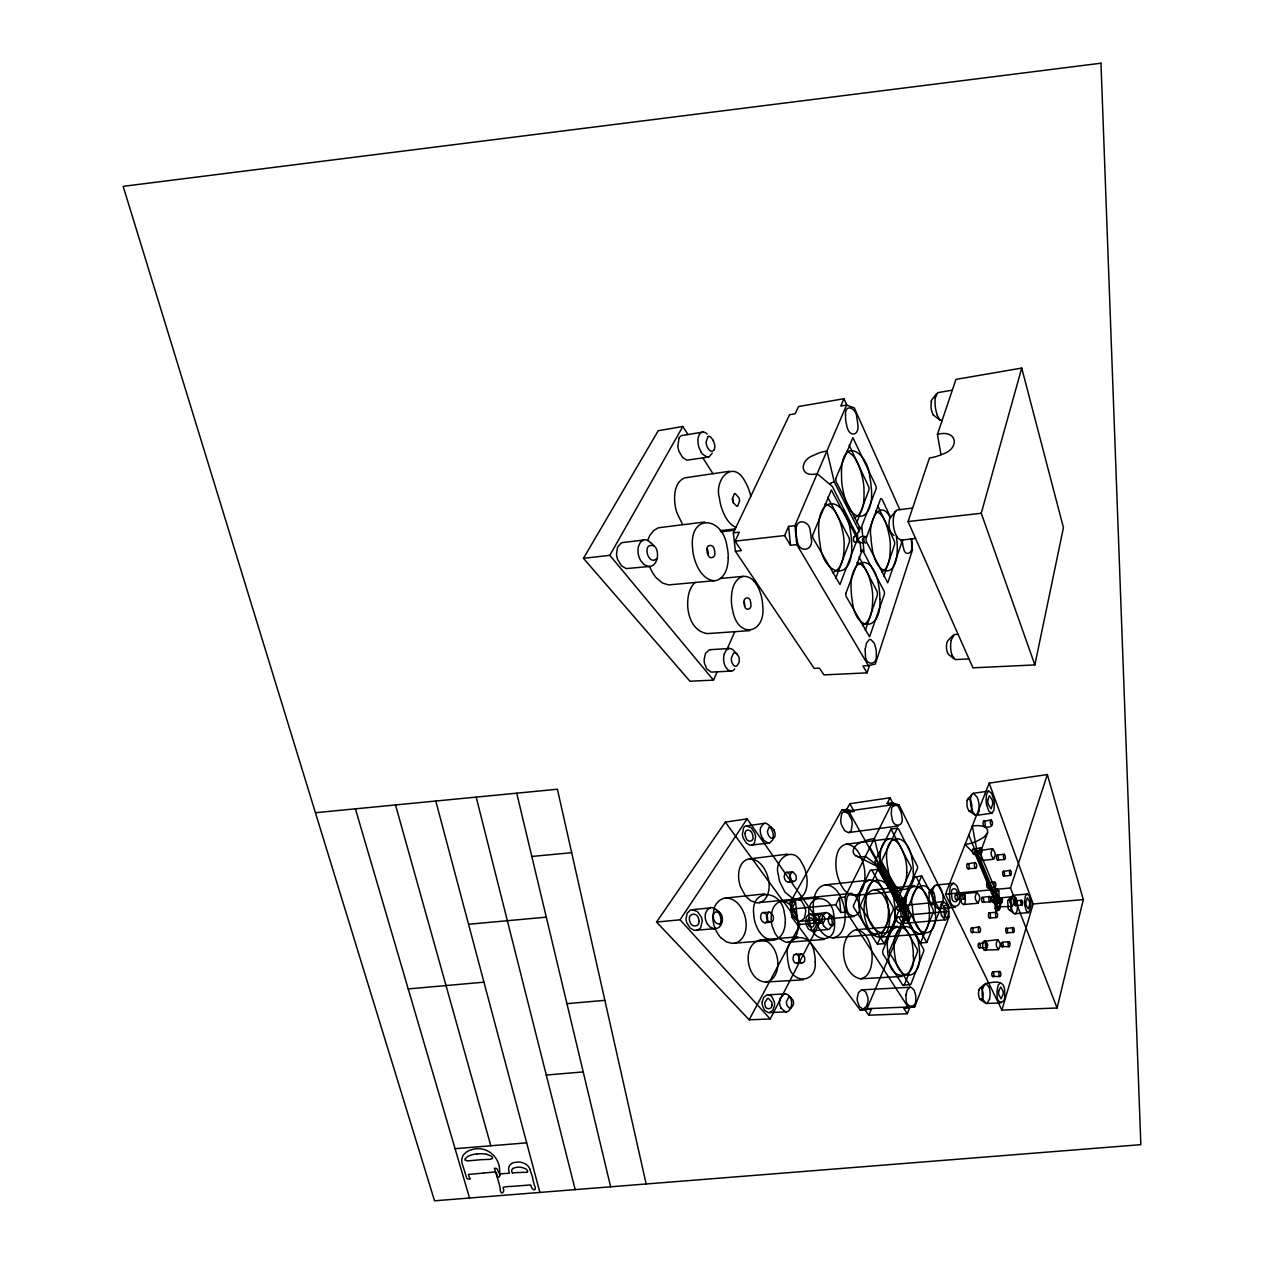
<?xml version="1.0" encoding="UTF-8"?>
<svg xmlns="http://www.w3.org/2000/svg" width="1264" height="1264" viewBox="0 0 1264 1264"><rect width="100%" height="100%" fill="white"/><g stroke="black" fill="none" stroke-linecap="round" stroke-linejoin="round"><path stroke-width="1.5" d="M935.597 914.551C936.608 939.847 915.341 938.03 913.145 913.888A92.999 69.773 -5.9 0 1 912.371 906.146C907.915 893 923.937 875.62 931.062 893.079M499.754 1175.789L498.948 1177.116A1.58 1.074 5.7 0 1 498.253 1177.369L497.574 1177.132A2.481 1.691 5.7 0 1 497.005 1176.405M1020.964 901.659L1021.581 900.268L1022.355 901.216A11.234 8.406 -6 0 1 1022.592 903.76L1022.086 905.103L1015.039 905.561A3.444 2.591 -6.2 0 1 1014.629 904.74A10.633 7.963 -6.4 0 1 1014.502 901.501A1.738 1.311 -6.2 0 1 1014.818 900.9M935.218 398.176L937.619 392.677L952.345 390.134M978.968 810.888L978.368 813.226A7.805 6.051 -5.8 0 1 977.878 814.206L975.208 815.106L972.269 810.903M999.303 902.78L999.729 902.148A10.554 7.932 -5.5 0 0 999.792 899.289L999.745 899.036M951.049 640.406L954.241 634.544M937.43 434.374C957.67 428.97 960.277 449.131 941.791 454.408A40.717 35.597 -9.8 0 1 933.401 457.268L929.467 458.01L908.058 521.558L972.964 667.834L1034.853 664.911L1063.435 527.641L1021.723 368.061L955.947 379.405L937.43 434.374L941.001 454.756M942.802 903.239L941.411 906.967L939.294 908.642M1011.232 898.767L1013.317 895.307L1027.379 894.027L1029.244 895.923L1030.666 900.9A48.743 36.561 -5.3 0 1 1030.966 905.609L1028.912 912.529L1014.597 913.825L1008.324 909.29L1007.677 900.979A3.982 2.986 -6.1 0 1 1008.34 899.794L1012.448 895.876M982.57 988.258L985.478 983.613M931.062 401.762L931.299 400.941M1057.083 1007.993L1083.311 899.573L1047.35 774.532L989.191 783.127L945.472 894.233L1001.878 1010.11L1057.083 1007.993L1010.489 887.976L1047.35 774.532M999.713 902.227L999.729 902.18A3.271 2.449 -5.8 0 0 1001.878 901.39M989.586 999.145L986.868 1003.442M1034.853 664.911L981.259 513.263L1021.723 368.061M469.797 1178.712L469.813 1178.664A1.675 1.138 6.2 0 0 469.781 1179.122L467.159 1178.806A7.853 5.34 6.1 0 1 466.527 1177.463L462.024 1163.054A21.235 14.536 6 0 1 463.667 1154.601L466.4 1152.057A15.721 10.776 6.1 0 1 470.856 1149.971C485.013 1144.726 499.944 1155.833 499.596 1171.017A10.539 7.189 5.9 0 1 499.628 1171.538L499.754 1174.209A26.402 17.98 6.2 0 1 499.786 1175.662M971.653 809.75L971.589 809.971A7.252 5.625 -5.7 0 1 971.368 810.556L969.804 811.599M987.579 832.755L983.85 837.305L976.013 841.65A35.961 27.84 -5.5 0 1 968.556 843.862L965.064 844.431L975.729 855.38A6.62 5.072 -5.6 0 0 978.21 854.701L980.106 853.105L987.579 832.755C988.922 825.013 977.435 825.234 972.332 825.961L977.119 851.683L994.357 893.237L995.59 893.522A9.069 6.81 -5.5 0 1 997.723 895.892L998.276 896.761M967.007 800.46L967.229 799.828A3.76 2.923 -5.9 0 1 967.671 799.038L973.027 793.35L988.811 791.059L991.734 793.539L993.773 799.559A52.029 40.448 -5.1 0 1 994.341 804.015L993.978 809.861L992.098 813.194L976.361 815.359M1001.878 1010.11L1033.162 903.965L989.191 783.127M831.791 925.864L829.358 929.166A2.338 1.754 -1.3 0 1 827.651 929.467L823.607 926.006M724.272 653.851L726.184 650.249L728.649 648.622A3.476 2.876 1.2 0 1 731.145 648.748L732.441 649.412A7.71 6.352 1.3 0 1 733.42 650.217L738.571 656.237A15.626 12.845 1.5 0 1 739.029 662.51L736.833 665.954A2.117 1.738 1 0 1 734.763 666.065L734.463 665.923A3.903 3.207 1 0 1 733.91 665.543L732.219 663.221A15.8 12.988 0.6 0 1 731.366 658.023L733.436 653.314A2.244 1.849 1 0 1 735.285 652.793M899.778 509.566L854.29 407.861L846.88 405.175L843.941 398.713L798.579 406.534L795.151 413.77L789.589 414.718L733.341 532.855L735.411 551.278L814.127 668.372L819.435 668.103L823.938 674.897L867.041 672.859L869.49 665.385M865.287 630.499L877.169 595.723A10.191 8.516 -4.5 0 0 876.774 590.778L859.046 556.95M883.805 576.289L894.422 545.242A10.223 8.658 -5.8 0 0 894.059 540.423L877.785 505.869M899.873 899.968L899.889 899.921A2.781 2.101 -3.3 0 1 900.331 899.241A2.086 1.58 -3.3 0 1 901.911 898.578L902.18 901.88L901.216 902.338M835.678 578.359L849.203 542.635A10.238 8.706 -3.8 0 0 848.744 537.279L827.762 497.226M856.755 522.727L869.032 489.61A11.36 9.812 -5.3 0 0 868.668 486.703L849.187 445.149M949.501 907.726L899.083 804.947L893.98 805.674L890.046 797.774L849.835 803.714L854.085 811.409L846.706 809.355L841.777 810.066L790.205 902.512L791.754 917.032L860.184 1009.999L864.924 1009.794L868.858 1015.213L907.347 1013.728L903.697 1008.198L914.836 1006.776L949.074 916.732L948.3 905.261L943.75 905.672L944.54 917.127L949.074 916.732M980.106 853.105L998.481 897.235A21.772 16.369 -5.2 0 1 999.176 899.526A3.081 2.307 -5.7 0 1 996.964 902.875M929.135 892.226L929.087 900.237L932.832 905.087M907.347 1013.728L909.938 1006.981L903.697 1008.198M944.54 917.127L946.673 911.565L943.75 905.672M868.858 1015.213L871.654 1008.577L864.924 1009.794M860.184 1009.999L866.978 1008.767L904.566 920.524L908.927 920.145L911.233 914.678L908.058 908.911L903.681 909.322L849.218 812.104L841.777 810.066M468.675 1174.43L483.385 1173.071M911.628 538.812L912.434 550.109L875.32 664.058L868.415 665.622L796.794 544.61L794.93 525.634L846.596 405.065L840.765 406.06L843.941 398.713M876.268 865.003L900.774 908.484A2.244 1.691 -3.3 0 0 901.722 910.791M796.794 544.61L790.49 545.305L784.644 535.541L788.61 526.377L794.93 525.634M897.092 917.711L882.951 950.196A9.069 6.747 -2.8 0 0 883.315 954.462L902.496 984.735A2.449 1.785 -2.9 0 0 903.017 985.304L910.775 984.482L923.7 951.318A10.017 7.426 -3.3 0 0 923.542 949.122L904.597 916.321L889.382 950.955A10.128 7.521 -3 0 0 889.603 953.072L909.717 985.067M690.555 588.613C683.919 603.576 688.295 631.099 707.461 633.596L749.694 630.641M687.964 434.547L682.813 426.489L658.244 430.724L583.462 558.325L689.954 681.233L713.496 680.127L717.146 671.816M727.337 648.622L734.779 631.684M755.904 583.636L756.409 582.514M828.852 917.127L828.283 919.592A14.647 11.013 -1.7 0 0 828.979 923.194L830.369 925.106M719.99 925.027L720.132 924.695A22.088 16.653 2 0 0 718.41 912.387M735.411 551.278L741.383 550.63L735.095 541.15L739.329 532.16L733.341 532.855M678.989 438.055L677.836 446.413A28.519 25.043 2.6 0 0 679.068 451.469L682.702 457.6L686.921 460.175L708.124 457.11M908.658 1007.993L846.406 911.992L845 897.045L892.305 802.735L899.083 804.947M791.754 917.032L797.078 916.542L791.643 909.053L835.725 904.803L839.391 897.598L845 897.045M893.98 805.674L887.138 803.493L890.046 797.774M770.203 1018.989L819.767 922.704L747.119 818.882L725.299 822.106L656.553 922.072L749.173 1019.795L770.203 1018.989L680.064 919.797L656.553 922.072M749.173 1019.795L800.159 924.426L819.767 922.704M712.232 453.16L709.104 456.857A3.46 3.034 2.5 0 1 707.05 457.094L702.515 454.139A17.759 15.595 2 0 1 700.935 451.927M1010.552 909.764L1009.715 910.475M656.585 558.656C650.375 565.008 643.976 551.088 648.464 546.253C659.524 540.392 660.835 564.692 650.296 566.304A4.772 4.045 4.9 0 1 648.179 566.477L643.961 564.534L640.627 560.473A25.975 22.057 4.3 0 1 638.399 546.617L640.358 542.303L643.329 540.186M791.643 909.053L795.546 901.975L790.205 902.512M846.706 809.355L849.835 803.714M754.466 843.214L755.588 836.815A25.185 19.529 1.2 0 0 754.624 832.929L751.211 827.746L746.613 825.913L764.009 823.417M583.462 558.325L609.833 555.338L682.813 426.489M980.595 999.587L982.302 998.686M774.058 829.832L771.166 826.893A1.991 1.548 0 0 0 769.191 826.94L767.469 831.08A14.994 11.645 -0.3 0 0 768.544 835.188A11.344 8.816 -0.2 0 0 769.887 837.131L771.182 838.064A2.733 2.117 0 0 0 772.099 838.332L772.762 838.348A1.58 1.232 0 0 0 773.394 838.143L774.232 837.479M721.491 922.673C716.024 927.713 710.084 916.052 715.076 912.308C724.177 908.784 725.204 927.334 715.835 928.598A4.25 3.192 1.6 0 1 713.939 928.708L710.242 927.176L707.35 923.952M971.858 794.313L970.705 797.679A42.423 32.88 -7.1 0 0 972.395 810.872M680.064 919.797L747.119 818.882M829.784 484.317L830.78 483.322M936.498 393.768L931.805 399.945A4.266 3.745 -10.9 0 0 931.315 400.941M896.35 535.999A102.337 86.979 -1.7 0 1 897.235 547.423C898.088 579.844 875.747 577.806 871.955 546.68A104.928 88.527 -9.8 0 1 870.943 536.852C868.068 525.366 878.417 496.294 890.472 517.529L895.56 511.256M858.24 532.191L859.409 531.48L859.062 527.293M994.515 881.94L986.852 883.331A10.633 8.026 -5.9 0 0 986.994 886.901A4.092 3.097 -5.7 0 0 987.405 887.739L995.116 887.328L995.858 885.859A11.629 8.785 -5.5 0 0 995.621 883.252L994.61 881.94L993.867 883.41A11.645 8.785 -6.1 0 0 994.12 886.032M876.458 864.702L877.358 863.912A6.178 4.724 -3 0 1 880.455 862.854L902.18 901.88M934.475 886.096L929.877 890.994A5.514 4.171 -4.2 0 0 929.151 892.226M989.886 917.996L990.265 917.38A10.633 7.947 -5.2 0 0 990.06 913.651A3.271 2.449 -5.4 0 0 989.665 913.019L989.08 912.877M773.947 837.763L774.089 837.605A4.25 3.302 0 0 0 774.453 837.131M953.009 635.397L948.032 640.406A6.352 5.198 -7.2 0 0 946.957 642.586A24.016 19.608 -7.7 0 0 947.526 652.587M996.206 912.26L995.574 913.761A11.739 8.769 -5.9 0 0 995.748 916.116L996.711 917.522L997.533 915.989A11.724 8.769 -5.3 0 0 997.359 913.651L996.411 912.229L989.333 912.829M989.507 896.476L988.827 898.23A11.724 8.801 -5.8 0 0 989.096 900.616L990.139 901.88L990.897 900.347A11.566 8.69 -5.3 0 0 990.644 897.724L989.728 896.445L982.839 897.329A3.555 2.67 -5.3 0 1 983.25 897.993M984.372 984.293L979.884 988.243A5.656 4.124 -4.7 0 0 978.905 989.965M1015.529 905.656L1015.893 905.071A10.633 7.963 -5.9 0 0 1015.719 901.643A3.113 2.338 -6.1 0 0 1015.355 900.995L1015.166 900.884M794.313 954.62L801.85 953.72L804.425 956.801A13.193 9.812 -0.3 0 1 804.741 959.186C805.421 963.516 799.527 964.306 798.99 959.961A13.209 9.812 -0.8 0 1 798.658 957.559L800.902 953.688M930.035 890.851L931.694 890.535L933.417 892.226A12.624 9.543 -3.9 0 1 933.812 892.984M988.148 887.928L988.543 887.344A10.633 8.042 -5.4 0 0 988.322 883.568A3.745 2.828 -5.6 0 0 987.927 882.888L987.547 882.651M994.689 903.618L995.1 902.986A10.633 7.995 -5.4 0 0 994.894 899.304A3.46 2.607 -5.6 0 0 994.531 898.657L994.199 898.467M983.044 902.48L983.487 901.832A10.633 7.995 -5.1 0 0 983.266 897.993M975.129 862.522L974.37 864.292A11.976 9.117 -5.8 0 0 974.67 866.835L975.824 868.289L976.677 866.504A11.961 9.117 -5.2 0 0 976.377 863.976L975.239 862.506L966.992 864.007A10.649 8.105 -5.5 0 0 967.15 867.847A4.835 3.681 -5.4 0 0 967.592 868.7L975.713 868.305M1013.191 927.492L1012.559 928.756A11.455 8.5 -6.1 0 0 1012.701 931.173L1013.538 932.453L1014.249 931.189A11.455 8.516 -5.6 0 0 1014.107 928.771L1013.365 927.492L1005.954 928.566A10.618 7.884 -5.9 0 0 1006.097 932.247A2.923 2.165 -5.7 0 0 1006.444 932.816L1013.538 932.453M997.833 860.247L998.197 859.71A10.649 8.105 -5.9 0 0 997.991 856.012A2.086 1.58 -6.1 0 0 997.264 855.064L996.664 855.475A10.633 8.105 -6.4 0 0 996.743 859.141A4.55 3.46 -6.2 0 0 997.154 860.01L1004.722 859.536L1005.338 857.94A11.739 8.943 -6 0 0 1005.022 855.428L1004.153 854.259L997.122 855.049M1010.126 870.296L1009.557 871.654A11.708 8.848 -6.6 0 0 1009.778 874.135L1010.584 875.415L1011.326 874.04A11.692 8.864 -6 0 0 1011.121 871.56L1010.22 870.28L1002.842 871.607A10.633 8.058 -6.4 0 0 1002.952 875.02A4.219 3.192 -6.2 0 0 1003.347 875.826L1004.359 875.494A10.633 8.058 -5.9 0 0 1004.153 871.891A1.864 1.422 -6.1 0 0 1003.458 871.007M980.611 847.86L979.884 849.566A12.087 9.227 -6 0 0 980.169 852.094L981.275 853.579L982.112 851.857A11.803 9.038 -5.5 0 0 981.749 849.124L980.611 847.86L972.601 849.361A10.649 8.137 -5.8 0 0 972.759 853.153A5.119 3.903 -5.7 0 0 973.185 854.006M956.737 899.905L957.259 899.21A10.649 8.026 -4.5 0 0 956.99 895.038M707.951 436.712L706.086 441.989A16.938 14.884 1.7 0 0 707.398 447.219A12.814 11.25 1.9 0 0 708.962 449.7L710.447 450.885A3.081 2.702 2.3 0 0 711.474 451.216L712.232 451.216A1.785 1.564 2.3 0 0 712.943 450.979L713.718 450.284A4.803 4.219 2.4 0 0 714.113 449.668M991.877 825.518L992.445 823.97A12.055 9.306 -6 0 0 992.114 821.284L991.15 819.957L983.345 821.316A10.649 8.2 -6.4 0 0 983.503 825.392C984.593 828.473 994.262 827.098 990.707 824.254A12.071 9.306 -6.6 0 1 990.376 821.553L991.15 819.957M1003.916 876.094L1010.584 875.431M979.015 926.923L978.304 928.55A11.882 8.832 -5.3 0 0 978.447 930.778L979.584 932.453L980.501 930.778A11.676 8.706 -4.8 0 0 980.311 928.329L979.237 926.875L971.005 928.266A10.618 7.9 -5.1 0 0 971.258 932.216L979.584 932.469M984.624 826.451L985.019 825.913A10.649 8.216 -5.8 0 0 984.782 822.011L983.771 820.905M967.955 798.801L970.199 799.922A21.709 16.874 -5.3 0 1 971.463 809.718M1011.326 896.824L1010.173 900.426A23.716 17.759 -6.6 0 0 1010.442 903.365L1012.369 906.446L1013.681 902.78A23.637 17.743 -5.5 0 0 1013.412 899.873L1011.69 896.761L993.899 898.514A1.801 1.343 -5.7 0 0 993.536 899.146M968.429 869.047L968.919 868.415A10.649 8.105 -5 0 0 968.666 864.371A3.934 3.002 -5.2 0 0 968.161 863.549L967.845 863.359M859.204 528.636L859.646 528.384A5.988 5.103 -5 0 1 860.547 527.925A4.361 3.713 -5 0 1 861.937 527.562L862.68 536.347A5.83 4.945 -4.9 0 0 858.051 539.918A2.512 2.133 -4.8 0 0 859.046 542.809M1014.85 900.916L1021.502 900.284M897.124 900.584L911.186 869A10.08 7.695 -3.5 0 0 910.902 866.709L891.009 829.105L874.957 861.337A10.286 7.884 -3.1 0 0 875.32 863.549L895.639 899.699A3.934 2.97 -3.3 0 0 896.05 900.268L900.805 900.189A11.265 8.548 -3.2 0 0 901.99 899.652M993.077 976.946L993.646 976.124A10.586 7.758 -4.8 0 0 993.441 972.506L992.019 972.695A10.586 7.758 -5.3 0 0 992.224 976.329L999.998 976.598L1000.788 975.144A11.645 8.532 -5 0 0 1000.693 972.869L999.824 971.447L992.682 971.842M988.416 791.153L986.457 794.44L986.078 800.428A52.503 40.638 -7.8 0 0 986.678 804.994L988.796 811.014L991.703 813.305M976.709 892.384L975.255 896.429A23.716 17.838 -5.8 0 0 975.603 899.747L978.036 903.223L979.679 899.131A23.653 17.822 -4.7 0 0 979.347 895.86L977.151 892.337L962.52 893.711M897.535 906.019L895.465 908.784L894.817 913.572A31.474 23.653 -3.9 0 0 895.307 917.253L897.503 922.041L900.363 923.605L945.472 919.813L947.479 917.838L948.442 913.714A35.36 26.591 -3.5 0 0 947.984 907.868A25.912 19.481 -3.8 0 0 946.862 904.503L943.371 901.611L897.535 906.019A2.086 1.58 -3.2 0 1 898.957 905.293L900.632 905.403L878.733 866.409L865.413 856.36C849.898 859.994 849.329 845.537 862.838 841.808A34.444 26.37 -2.9 0 1 869.585 839.438L874.372 838.522L880.455 862.838M981.164 853.595L973.801 854.432L974.465 853.785A10.649 8.137 -5.3 0 0 974.307 850.024A4.377 3.35 -5.5 0 0 973.738 848.95L973.359 848.744M963.579 893.364L962.773 895.26A12.008 9.053 -5.2 0 0 963.026 897.614L964.337 899.257L965.254 897.314A11.992 9.053 -4.7 0 0 965.017 894.975L963.832 893.332L955.189 894.849A10.633 8.026 -5 0 0 955.363 898.783A4.313 3.255 -4.8 0 0 955.821 899.589L964.211 899.273M998.434 897.961L997.723 898.546A5.119 3.839 -5.9 0 0 997.422 899.225L997.059 901.611A22.483 16.843 -6.3 0 0 997.328 904.534L997.802 906.067A7.916 5.941 -5.9 0 0 998.197 906.841L1012.195 906.462M1015.197 913.746L1016.477 912.245A11.771 8.801 -5.8 0 0 1016.841 911.297L1017.014 910.633A38.015 28.519 -5.2 0 0 1016.051 898.341M1009.762 942.96L1008.893 941.696L1008.119 943.244A11.66 8.611 -5.9 0 0 1008.293 945.472L1009.162 946.736L1009.889 945.393A11.439 8.469 -5.4 0 0 1009.762 942.96M1004.153 854.259L1003.426 855.87A11.739 8.943 -6.6 0 0 1003.742 858.398L1004.532 859.536M894.201 804.489L891.72 807.759L891.262 813.605A38.647 30.036 -4.7 0 0 892.052 818.029C892.621 828.22 904.724 827.146 901.848 816.765A38.441 29.894 -2.7 0 0 901.09 812.452L898.451 806.669L895.228 804.378L844.289 811.63A2.449 1.912 -2.2 0 0 843.325 811.962L842.488 812.594A6.525 5.088 -2.3 0 0 841.713 813.684L840.639 820.684A33.275 25.896 -3 0 0 841.524 824.981L844.589 830.622L848.239 832.597L898.467 825.929M997.738 939.673L996.316 943.213A23.479 17.348 -5.9 0 0 996.49 946.278L998.497 949.675L1000.108 946.104A23.416 17.333 -4.9 0 0 999.935 943.086L997.944 939.642L983.36 941.411A6.826 5.056 -5.2 0 0 983.044 942.138A19.876 14.694 -5.5 0 0 983.471 949.217A6.446 4.772 -5.2 0 0 983.945 950.022L998.307 949.691M986.394 942.438L985.493 944.113A11.645 8.611 -5.4 0 0 985.699 946.515L986.71 947.874L987.595 946.199A11.645 8.627 -4.9 0 0 987.405 943.797L986.394 942.438L978.352 943.781A10.602 7.853 -5.2 0 0 978.573 947.621L986.71 947.874M992.461 848.681L991.134 852.331A24.221 18.454 -6.6 0 0 991.45 855.554L993.646 859.204L995.147 855.507A24.127 18.423 -5.4 0 0 994.847 852.347L992.651 848.65L977.957 850.798A4.313 3.302 -5.8 0 0 977.641 851.43L977.23 854.448A23.242 17.728 -6.2 0 0 977.546 857.118L978.083 858.841A10.159 7.742 -5.9 0 0 978.462 859.615L979.774 860.737L993.646 859.204M938.883 908.5L921.74 875.936L907.963 907.568A10.096 7.616 -3.7 0 0 908.263 909.875L926.781 942.47L939.342 911.549A9.67 7.268 -4 0 0 939.041 908.879L938.978 908.674M881.656 572.023C890.472 566.983 890.046 554.454 890.346 545.653A101.325 86.126 -1.5 0 0 889.445 536.426C887.423 527.372 885.242 515.396 875.905 510.956M982.27 897.14L981.765 897.756A10.633 7.995 -5.6 0 0 981.875 901.453A3.887 2.923 -5.4 0 0 982.318 902.259L990.044 901.896M999.413 907.568L999.982 907.078A4.945 3.713 -5.6 0 0 1000.345 906.304A18.249 13.699 -5.3 0 0 1000.567 901.832A11.566 8.674 -6.1 0 1 1000.393 899.289L1000.946 897.867L1001.831 898.483M985.162 950.56L985.873 949.928A6.099 4.519 -4.9 0 0 986.252 949.059A19.876 14.726 -4.6 0 0 985.841 942.043A5.862 4.345 -5 0 0 985.209 941.016L984.577 940.637M768.717 912.102L766.505 915.958A13.351 10.065 -0.1 0 0 766.885 918.565C767.374 923.052 773.979 923.194 773.426 918.249A13.335 10.065 0.4 0 0 773.047 915.673L770.124 912.15L763.251 912.592M862.49 625.569C872.539 620.403 872.523 606.436 872.745 596.687A100.046 83.74 -0.6 0 0 871.765 587.223C869.679 578.248 867.041 565.751 857.024 562.48M899.494 906.967L877.974 869.19L860.531 904.787A10.381 7.853 -2.5 0 0 860.816 906.778L884.263 943.639L899.857 908.832A10.096 7.616 -3 0 0 899.541 906.478L900.632 905.403M980.042 860.705L980.516 860.357A3.871 2.955 -5.6 0 0 980.975 859.52L981.385 856.55A23.163 17.696 -5.1 0 0 981.069 853.911L980.548 852.189A9.843 7.521 -5.5 0 0 980.09 851.257L978.794 850.261M993.488 899.146A10.633 7.979 -5.9 0 0 993.615 902.622A3.808 2.86 -5.7 0 0 994.01 903.412L1002.115 902.354A8.927 6.699 -5.6 0 0 1002.273 900.553A1.975 1.485 -5.8 0 0 1002.352 899.889A3.318 2.496 -5.8 0 0 998.781 897.551L996.585 897.298L996.269 891.42A9.401 7.094 -5.8 0 0 998.829 891.025L999.271 898.688M1027.063 894.027L1025.452 895.923L1024.614 901.09A49.106 36.64 -7.6 0 0 1024.93 905.893L1026.4 910.902L1028.28 912.687M857.719 535.983L856.17 536.473L831.364 490.021L812.562 535.399A11.692 9.97 -3.2 0 0 812.926 537.927L839.96 584.521L856.913 540.344A11.376 9.67 -4.1 0 0 856.518 537.342L857.94 539.886A22.167 18.849 -5.7 0 1 857.371 536.031L832.376 486.498L817.176 473.731C799.053 478.155 799.29 459.954 814 455.198A38.836 33.622 -4.1 0 1 821.568 452.133L826.94 450.916L834.256 481.932L859.409 531.48M710.115 907.979L707.445 909.638L705.596 913.019A23.068 17.412 1.3 0 0 707.445 923.921M825.503 912.75L822.532 916.21A22.088 16.622 -1.7 0 0 823.733 925.959M1000.361 982.839L998.276 985.004L997.075 990.565A48.885 35.471 -6.1 0 0 997.138 994.721C996.016 1003.932 1005.875 1004.785 1004.659 995.116A48.601 35.439 -4.1 0 0 1004.596 991.071C1004.785 979.869 995.021 981.575 985.762 983.582M750.753 496.278A60.956 52.535 3.2 0 0 745.017 481.458C732.899 458.247 713.828 479.893 719.437 497.921A71.1 61.509 -1.9 0 0 721.254 506.896C723.814 514.859 727.89 523.707 735.901 527.483M791.928 871.733L789.905 875.778A13.62 10.428 -0.8 0 0 790.411 878.275C791.074 882.667 797.205 882.146 796.225 877.485A13.62 10.412 -0.2 0 0 795.735 875.02L792.891 871.781L786.429 872.365A2.338 1.785 -0.4 0 0 784.802 873.55L784.201 876.426A13.43 10.27 -0.6 0 0 784.707 878.922L785.323 880.171A7.71 5.893 -0.5 0 0 785.987 881.055L787.978 882.177L793.618 881.593M962.489 893.711L961.525 894.47A5.562 4.203 -5 0 0 961.209 895.117L960.751 897.788A22.499 16.938 -5.4 0 0 961.114 901.074L961.699 902.812A8.911 6.699 -5.1 0 0 962.094 903.523L963.452 904.534L977.815 903.254M742.869 576.384C732.725 579.639 731.098 592.532 731.414 601.696A68.619 57.433 -1.7 0 0 732.662 610.275C737.734 639.758 766.284 634.007 762.682 605.345A68.351 57.085 2.7 0 0 761.576 597.193C759.459 588.218 753.913 575.499 742.869 576.384L720.496 578.485M999.824 971.447L998.939 972.885A11.66 8.532 -5.4 0 0 999.018 975.176L999.808 976.566M897.345 828.22L881.798 860.547A10.491 8.042 -3.3 0 0 882.161 862.759L903.302 900.031L917.553 868.289A10.286 7.853 -3.7 0 0 917.269 865.998L898.546 828.994L897.487 828.204L890.709 829.089M797.584 898.815C805.263 896.998 807.348 887.612 807.111 880.787A61.857 47.242 0.8 0 0 806.211 873.803A54.052 41.301 0.6 0 0 801.344 862.159C792.797 844.905 772.952 859.725 778.419 874.988A63.074 48.269 -1.9 0 0 779.888 882.051L784.96 892.163L792.56 898.293A7.616 5.783 -0.6 0 0 796.731 898.925M943.371 901.611L941.08 904.044A28.092 21.093 -5 0 0 941.696 915.247M854.29 517.861C865.255 513.058 864.039 497.463 863.944 487.572A103.601 89.586 -0.3 0 0 862.475 477.618C859.883 468.043 856.787 455.561 846.659 451.264M855.38 895.37C864.639 892.447 865.319 880.107 864.797 872.049A80.991 61.936 -0.3 0 0 863.502 864.418C861.132 856.17 856.392 844.652 846.327 844.194M900.584 923.573L902.607 921.993A9.733 7.315 -3 0 0 903.065 921.093L903.902 915.815A31.379 23.605 -2.5 0 0 903.444 912.229L901.548 907.773L898.704 905.782M832.47 572.687C843.878 568.61 844.036 553.111 844.162 543.078A101.294 86.236 0.6 0 0 843.025 532.792C840.513 522.158 836.942 507.528 825.013 503.925M863.549 1008.798L866.583 1006.318L867.989 1001.372A31.142 22.784 -1.3 0 0 867.862 997.517L865.84 992.05L862.38 989.759M953.309 883.252L950.37 886.285L949.343 893.427A49.486 37.272 -5.8 0 0 949.896 898.372C949.912 909.938 962.362 908.042 959.755 897.029A49.154 37.146 -3.6 0 0 959.234 892.21L956.88 885.78L953.83 883.267L935.976 885.037L933.843 887.028L932.611 890.804A41.744 31.489 -5.2 0 0 934.049 903.586L936.577 907.71L938.789 908.69M963.658 904.534L964.543 903.871A5.846 4.408 -4.8 0 0 965.017 902.749L965.348 900.458A22.436 16.906 -4.4 0 0 965.017 897.203L964.432 895.481A8.311 6.273 -4.7 0 0 963.879 894.517L962.852 893.727M759.064 902.717C767.738 900.837 769.934 889.982 768.923 882.446A56.896 43.387 1.7 0 0 767.532 875.889C764.989 867.973 758.763 858.635 749.426 858.935M734.4 943.228C743.185 941.633 746.708 931.331 746.123 923.447A55.774 41.965 2.3 0 0 745.065 916.637C742.821 908.231 736.738 899.131 727.4 898.056A8.943 6.778 1.3 0 0 723.324 898.451L719.469 900.395L716.056 904.155A29.815 22.531 0.9 0 0 714.128 908.295L712.817 916.779A55.395 41.807 0.2 0 0 714.745 927.46M850.988 893.379L847.307 896.397L846.043 903.349A36.514 27.603 -2.8 0 0 846.754 908.137C847.465 919.276 861.732 917.727 859.22 906.557A36.387 27.508 -1.2 0 0 858.54 901.896L855.523 895.734L851.667 893.379L796.731 898.878A3.413 2.591 -0.6 0 0 795.799 899.083L792.338 902.591L791.343 908.626A31.489 23.811 -1.2 0 0 792.133 913.272L795.34 919.023L799.527 921.314L853.785 916.526M1002.32 947.194L1002.937 946.436A10.602 7.853 -5.2 0 0 1002.747 942.897L1001.42 942.944A10.602 7.837 -5.7 0 0 1001.609 946.499L1009.162 946.736M903.586 985.43L904.013 985.241A2.812 2.07 -2.9 0 0 904.518 984.466L917.237 952.614A9.069 6.731 -3.2 0 0 916.937 948.711L899.194 917.79A3.192 2.402 -3.1 0 0 898.625 917.095L901.2 916.621M800.539 921.282L804.441 918.201L805.737 911.597A31.41 23.732 0.1 0 0 804.978 907.078L801.566 900.995L796.873 898.878M979.395 948.379L980.121 947.542A10.618 7.868 -4.7 0 0 979.9 943.718L979.079 942.96M980.437 987.942L982.286 989.333M682.26 435.511L702.01 432.193M879.918 937.272C888.545 935.218 889.682 923.937 889.651 916.637A79.379 59.803 -0.9 0 0 888.876 909.527C887.138 901.848 883.662 891.041 874.546 889.777M942.028 420.754L939.531 419.553L937.161 415.098M860.816 978.778C870.422 976.677 872.239 964.369 872.113 956.184A78.526 58.381 -0.4 0 0 871.259 948.869C869.521 941.143 865.477 930.667 856.344 929.735M729.533 471.267L686.036 477.666A8.643 7.489 3.5 0 0 684.093 478.155C674.723 482.437 673.949 495.03 674.929 503.925A64.417 55.663 0.8 0 0 676.856 512.694L682.623 524.497M887.138 803.493L892.305 802.735M849.218 812.104L854.085 811.409M833.118 937.825C843.135 936.008 845.411 923.352 845.126 914.883A79.332 59.866 0.3 0 0 844.147 906.967C842.029 897.74 836.578 885.179 825.518 884.847M902.085 911.123L920.571 942.912L933.116 912.829A9.069 6.826 -3.8 0 0 932.848 909.037L916.59 877.579A3.444 2.623 -3.8 0 0 916.021 876.789L915.642 876.631M769.033 842.946L750.2 845.268L746.503 843.23L743.39 838.411A25.248 19.608 0.1 0 1 742.379 834.445L743.548 827.904A4.708 3.666 0.7 0 1 746.424 825.819M765.937 982.002C774.879 980.832 778.308 970.199 777.787 962.394A55.221 41.001 1.4 0 0 776.87 956.074C775.006 948.664 769.586 940.068 761.086 939.863M972.111 933.022L972.869 932.216A10.618 7.916 -4.6 0 0 972.632 928.282L971.763 927.46M889.082 838.759L845.995 844.226C836.168 846.643 835.457 859.789 836.073 867.973A81.733 62.521 -4 0 0 837.558 876.063C839.975 884.057 844.81 895.307 854.669 895.481L896.682 891.278M787.788 854.101L749.125 858.967A7.647 5.878 0.7 0 0 747.387 859.346C739.551 862.222 737.892 872.255 738.808 879.554A57.149 43.719 -0.6 0 0 740.372 886.443L745.302 895.765M877.627 869.205L870.074 870.485L853.421 905.466A10.175 7.695 -2.3 0 0 853.721 907.457L877.295 944.129L892.984 910.617A9.101 6.857 -2.8 0 0 892.653 906.399L872.365 871.086A4.013 3.065 -2.6 0 0 871.702 870.248L871.259 870.011M1006.413 928.013L1007.187 928.74A10.618 7.884 -5.5 0 1 1007.376 932.247A1.612 1.185 -5.7 0 1 1006.966 932.911M704.696 522L660.377 527.515A10.112 8.627 4.4 0 0 657.944 528.036L653.646 530.517L649.917 535.304A33.575 28.551 3.5 0 0 647.847 540.565M720.227 530.69L735.221 528.905M643.755 540.028L623.026 542.493A5.372 4.566 6.1 0 0 621.145 543.062L617.606 546.996L616.516 554.09A26.955 22.863 5.2 0 0 617.654 559.51L621.446 565.751L626.186 568.595L649.427 566.477M912.608 508.033L896.982 510.024L894.833 512.457L893.506 517.26A47.084 39.99 -8.5 0 0 895.339 533.503L897.661 538.022L900.742 539.949M734.574 530.248L723.466 531.575A7.6 6.478 1.5 0 0 721.207 532.16M735.095 541.15L784.644 535.541M908.058 521.558L981.259 513.263M973.327 793.286L977.104 797.078A41.428 32.216 -4.9 0 1 978.842 810.888M869.695 880.107L825.202 884.879C815.169 886.759 812.957 899.478 813.258 907.979A79.916 60.324 -3.1 0 0 814.379 916.432C816.591 925.422 822.09 937.651 832.929 937.841L876.631 934.365M921.598 875.952L914.788 877.026L901.753 906.999A9.038 6.81 -3.5 0 0 901.848 910.633L901.99 910.649M915.515 538.401L901.042 540.186A10.902 9.227 -6.1 0 1 901.39 543.567L887.739 582.83L866.377 541.608A11.376 9.654 -5.5 0 1 866.014 538.685L880.739 498.506L882.209 499.406L890.535 517.403M725.489 898.056L764.941 893.869M914.457 885.669L873.835 889.824C865.113 891.815 863.991 903.27 864.039 910.586A80.074 60.23 -4.4 0 0 864.924 918.138C866.709 925.675 870.454 936.75 879.697 937.288L919.908 934.159M796.162 898.988L756.646 902.844L750.626 900.711L745.444 895.939M715.061 928.724L694.347 930.304L690.176 928.06L686.937 923.115A23.937 18.044 1.8 0 1 686.036 918.849L687.126 913.24L690.334 910.159A4.772 3.602 2.2 0 1 692.04 909.717L710.494 907.852M818.108 897.772L781.452 901.469A6.747 5.103 -0.2 0 0 779.446 901.927C772.731 904.629 770.945 913.05 771.198 919.528A56.027 42.218 -1.3 0 0 772.146 925.991L775.148 933.543L778.545 938.125M315.431 812.72L557.408 789.226L646.157 1183.989M714.365 580.713L668.593 584.916L662.494 583.036L656.158 577.743A46.863 39.769 2.8 0 1 649.696 566.43M945.472 894.233L1010.489 887.976M753.976 581.187L755.43 581.061M531.812 856.455L571.691 852.694M468.549 924.268L546.301 917.143M810.129 914.172L814.016 916.732A19.671 14.805 -0.5 0 1 815.912 921.709A21.441 16.132 -0.5 0 1 815.865 926.749L812.878 930.652A2.417 1.817 -0.9 0 1 811.298 930.778L808.328 928.882L806.29 924.964A23.905 17.996 -1.4 0 1 805.705 921.535L806.432 917.048L808.597 914.504L825.977 912.671M816.054 914.583L821.126 914.109M835.725 904.803L840.797 912.513L846.406 911.992M993.599 896.84L994.136 896.903A7.189 5.404 -5.6 0 1 996.364 897.535A9.306 6.984 -5.6 0 1 999.176 899.526L995.732 899.842L968.745 835.093M770.55 922.199L764.957 922.704A1.785 1.343 0.3 0 1 764.372 922.688L762.54 921.693A6.699 5.04 0.2 0 1 762.097 921.187L761.007 919.118A13.161 9.922 0.1 0 1 760.612 916.511L761.276 913.983A3.065 2.323 0.3 0 1 763.14 912.482M939.026 908.674L955.426 907.204M999.54 909.195A2.955 2.212 -5.7 0 1 997.027 910.317A9.069 6.794 -5.4 0 0 997.217 908.468L997.517 908.437A29.672 22.389 -5.8 0 0 999.145 908.263L999.777 908.105A1.959 1.469 -5.7 0 1 999.682 908.879A3.587 2.686 -5.6 0 1 996.411 911.044M408.209 988.922L483.954 982.175M911.233 914.678L946.673 911.565M1033.162 903.965L1083.311 899.573M815.975 914.457A2.623 1.975 -1.1 0 0 814.537 915.863L813.89 918.122A13.161 9.907 -1.3 0 0 814.206 920.461L814.885 922.009A6.257 4.708 -1.1 0 0 815.564 922.894L823.164 923.131L824.934 919.655A13.335 10.049 -0.9 0 0 824.634 917.348L821.41 914.093L819.341 917.632A13.351 10.065 -1.5 0 0 819.641 919.971L822.611 923.226M566.936 1003.663L604.871 1000.33M546.285 1075.048L583.21 1071.919M812.373 930.794L827.904 929.498M996.711 917.538L989.38 918.043A3.223 2.402 -5.5 0 1 988.827 917.301A10.618 7.932 -5.6 0 1 988.606 913.556A2.038 1.517 -5.5 0 1 988.969 912.908M897.503 926.307L855.649 929.751C836.879 936.893 841.018 974.86 860.421 978.81L902.212 976.424M798.011 936.829L760.407 939.895C740.815 944.382 746.313 981.054 765.589 982.033L803.272 979.821M455.072 1148.692L526.677 1142.846M513.01 1186.311L530.153 1184.968A2.18 1.485 5.1 0 1 531.054 1185.363C530.643 1188.239 536.11 1192.726 535.257 1187.56A26.907 18.265 5.4 0 0 534.403 1185.316L532.918 1179.786A27.018 18.407 5.5 0 0 532.555 1177.479L532.46 1177.1A10.475 7.142 5.2 0 0 532.334 1176.705L529.885 1169.39M772.573 940.195L731.793 943.355L726.389 941.854L720.843 937.635M483.749 1173.039L494.635 1171.997L496.389 1173.229A11.234 7.663 5.9 0 1 496.626 1174.841M512.441 1172.929L517.687 1172.502A13.288 9.101 5.4 0 0 520.199 1172.486L520.689 1172.439A17.585 11.976 5.2 0 1 523.533 1172.392A15.5 10.554 5.1 0 1 525.239 1172.344L526.582 1172.313M787.962 942.265L824.223 939.421M877.516 944.145L884.263 943.639M920.603 942.912L926.781 942.47M1002.147 942.186L1008.877 941.696M801.913 963.105L794.961 962.852A5.419 4.029 -0.5 0 1 794.124 961.92L793.381 960.356A13.019 9.67 -0.7 0 1 793.049 957.954L793.618 955.537A4.55 3.381 -0.5 0 1 794.313 954.604M512.315 1186.375L512.173 1186.375A12.956 8.832 5.5 0 1 511.462 1186.39L510.798 1186.406A23.779 16.069 5.3 0 0 508.539 1186.485L503.167 1187.275A5.656 3.839 5.4 0 0 503.293 1188.492C505.047 1190.751 501.666 1195.491 500.576 1191.573A32.548 22.12 5 0 1 500.181 1189.266L500.054 1187.433A23.795 16.132 6 0 0 499.991 1186.959L496.594 1174.841M710.526 649.664L729.312 648.495M954.557 634.496L958.065 634.275M692.04 909.717L697.444 911.549L701.33 917.143A23.921 18.012 2.6 0 1 702.199 921.314L700.762 927.46A10.444 7.853 2.2 0 1 700.177 928.266L697.744 930.035A4.74 3.571 2.1 0 1 696.401 930.383M730.955 671.105L712.517 672.053A3.539 2.891 1.9 0 1 711.095 672.037L706.766 668.925L704.443 663.158A26.797 22.025 1.2 0 1 704.127 659.65L705.533 653.283L709.325 649.822A3.571 2.939 2 0 1 710.526 649.68M968.998 658.907L955.189 659.571L951.871 655.005M910.191 987.279L861.479 989.838L858.398 992.777L857.197 998.165A31.442 22.973 -2.5 0 0 857.387 1001.151L859.488 1006.681L862.633 1008.83L914.836 1006.776M768.054 994.784L784.833 993.915M868.415 665.622L862.87 665.907L867.041 672.859M844.399 811.63L848.46 813.716L851.446 819.372A33.148 25.77 -1.4 0 1 852.268 823.575L851.272 830.432A7.189 5.577 -2.1 0 1 850.625 831.38L849.44 832.312A2.402 1.864 -2.2 0 1 848.65 832.565M769.46 1012.575L785.939 1011.879M1001.072 1002.889L986.11 1003.474L983.187 999.856M1001.467 903.049L1000.614 901.832M786.556 872.365L788.689 873.377A7.142 5.451 -0.2 0 1 789.257 874.072A10.144 7.758 -0.2 0 1 789.905 875.225A13.304 10.175 -0.1 0 1 790.585 878.701A8.153 6.241 -0.2 0 1 790 880.976A2.528 1.928 -0.4 0 1 788.562 882.13M782.147 901.422C790.664 901.817 795.577 910.823 797.379 918.154A55.79 41.981 0.9 0 1 798.232 924.3C798.485 930.936 796.541 939.468 789.558 941.949A6.51 4.882 -0.2 0 1 785.908 942.233L778.814 938.394M908.168 910.981L908.389 910.996A2.876 2.165 -3.4 0 0 908.816 911.012M905.846 910.854L905.419 910.838A5.088 3.839 -3.4 0 1 900.948 908.437M898.862 910.507L900.663 910.617M902.212 910.649L900.9 910.586M908.2 911.028L907.742 911.012A4.14 3.113 -3.5 0 1 907.189 910.854A4.74 3.571 -3.5 0 1 906.715 910.696A3.365 2.528 -3.4 0 1 904.819 908.737A2.718 2.054 -3.4 0 1 904.913 908.073A3.46 2.607 -3.4 0 1 906.399 906.572A4.424 3.334 -3.5 0 1 908.405 905.94L905.024 905.703A5.182 3.903 -3.4 0 0 900.869 908.5A19.687 14.836 -3.8 0 1 900.316 905.451L900.331 904.866A7.41 5.593 -3.5 0 1 901.027 902.401M902.433 910.665L903.428 917.601A2.228 1.675 -3.3 0 1 901.216 916.811L900.632 909.685M860.089 542.667L861.068 551.452M858.145 539.823A5.72 4.866 -4.9 0 0 863.201 542.935L863.454 542.856M898.799 907.868L908.958 908.516M899.605 910.507L899.383 910.491A2.133 1.612 -3.2 0 1 897.724 910.191M856.644 542.446L856.392 542.43A2.402 2.038 -4.6 0 1 854.527 542.066M857.261 535.936L855.839 535.841A2.354 2.007 -4.6 0 0 854.069 536.694M862.68 536.347L866.504 536.631A5.024 4.266 -5.1 0 0 864.244 537.437A3.903 3.318 -5 0 0 862.585 539.349A3.334 2.828 -5 0 0 862.49 540.186A3.792 3.207 -5 0 0 864.671 542.667A5.34 4.535 -5.1 0 0 865.192 542.856A4.661 3.95 -5.1 0 0 865.824 543.014M763.551 912.576L765.289 913.287A6.083 4.598 0.4 0 1 766.142 914.156A8.769 6.62 0.5 0 1 766.616 914.867A12.719 9.591 0.6 0 1 767.469 919.908A7.726 5.83 0.4 0 1 766.964 921.298A3.128 2.354 0.3 0 1 765.115 922.799M816.275 914.567L817.682 915.199A5.562 4.187 -1 0 1 818.377 915.989A10.586 7.963 -0.8 0 1 819.356 918.28M985.873 983.582L988.969 987.01A39.247 28.63 -3.9 0 1 989.443 999.129M991.434 898.372A11.471 8.611 -5.9 0 0 991.418 899.368A10.602 7.963 -5.9 0 0 991.782 901.2A3.46 2.591 -5.7 0 0 992.24 901.99L994.863 902.417A4.361 3.286 -5.7 0 0 996.506 901.99A5.056 3.792 -5.7 0 0 999.176 899.526M992.461 899.478L998.923 900.205M997.47 897.298L999.698 897.566M1008.956 899.526L1010.126 900.568M785.655 1011.864L780.994 1008.198M936.845 884.942L939.294 886.364L941.396 889.793M1013.633 895.275L1016.177 898.309M730.639 671.089L727.795 669.778L725.346 666.507A25.09 20.619 0.5 0 1 724.351 653.867M945.045 919.844L941.269 915.357M992.556 902.18L992.603 902.18A3.65 2.733 -5.6 0 0 995.937 899.162A3.492 2.623 -5.6 0 0 993.235 896.792A3.666 2.749 -5.6 0 0 992.224 896.776L993.109 896.871L975.729 855.38M956.042 894.075L956.5 894.312A3.745 2.828 -4.7 0 1 956.974 895.054M735.269 652.84L736.975 653.741M486.735 1154.348L491.096 1156.023A5.562 3.808 6 0 1 492.407 1157.492L492.597 1158.535L490.179 1159.293A34.823 24.079 6.2 0 1 488.331 1159.404L486.119 1159.483A38.283 25.991 5.8 0 0 484.112 1159.609A35.376 24.032 5.9 0 0 480.478 1159.736L467.427 1160.921L464.994 1159.957A4.456 3.049 6.3 0 1 465.12 1158.835L467.68 1156.497A17.696 12.087 6.1 0 1 469.181 1155.802A21.851 14.915 6 0 1 477.081 1153.842M1021.818 905.119L1021.217 904.202A11.234 8.406 -6.6 0 1 1020.98 901.659M994.91 887.296L994.12 886.032M831.238 915.8L832.66 916.763A9.243 6.952 -1.2 0 1 833.608 918.343A14.046 10.57 -1.1 0 1 834.129 923.083L833.671 924.379A4.851 3.65 -1.3 0 1 833.292 924.932L832.376 925.611A2.007 1.517 -1.4 0 1 830.432 925.074M931.789 904.297L933.369 904.06L934.57 902.054A22.231 16.795 -3.6 0 0 933.685 893.016M861.053 550.962L861.558 551.167A5.435 4.598 -4.9 0 0 862.08 551.357L862.127 551.373A3.918 3.318 -4.8 0 0 863.928 551.562L863.217 542.841M855.744 855.633L876.695 866.203A3.065 2.338 -2.9 0 0 878.733 866.409M791.201 997.833L790.079 997.391A1.991 1.469 -0.2 0 0 788.436 997.754L786.492 1001.483A14.094 10.317 -0.4 0 0 787.172 1005.623L788.657 1007.471A3.476 2.544 -0.2 0 0 789.147 1007.771L789.415 1007.882A1.88 1.375 -0.2 0 0 791.264 1007.787L793.271 1005.07A13.936 10.207 0.1 0 0 792.955 1000.108L788.452 995.305A6.873 5.04 0 0 0 787.598 994.657L786.461 994.12A3.113 2.275 -0.1 0 0 784.217 993.994L780.251 998.149A22.389 16.385 -0.5 0 0 781.057 1008.182M974.749 814.806L968.809 810.809M940.005 420.106L933.243 415.003M980.311 999.429L984.814 1002.779M832.028 916.179L828.584 913.556A3.508 2.654 -1.3 0 0 825.487 912.561M893.98 535.415C888.687 532.097 888.292 524.576 889.619 519.077A6.194 5.277 -6.6 0 1 890.425 517.513M707.224 434.042L706.608 433.552A6.399 5.625 2.9 0 0 703.448 432.004M953.751 658.686L948.632 654.499A6.115 4.993 -7.1 0 1 947.51 652.587M716.53 909.811L719.548 912.418M1013.76 913.398L1012.069 910.617M650.597 542.493L654.057 545.795M788.689 995.511L790.253 997.691A22.294 16.306 0.3 0 1 790.774 1007.898A12.577 9.196 0.1 0 1 789.874 1009.667M717.13 910.38L718.663 912.292M609.833 555.338L713.496 680.127M980.027 852.315L979.079 851.778A4.329 3.302 -5.6 0 0 977.119 851.715M725.299 822.106L800.159 924.426M702.895 457.931L712.975 473.7M830.559 915.91L830.164 915.262A10.017 7.537 -1.2 0 0 828.9 913.793M708.156 555.054C709.736 559.905 715.787 557.487 714.808 552.905A15.01 12.751 2.6 0 0 714.318 549.65C713.891 543.978 705.991 543.852 706.955 550.045A15.026 12.766 1.6 0 0 707.461 553.348L708.156 555.054A14.315 12.15 2.9 0 0 707.082 548.655M869.932 847.338L903.95 908.2M713.496 440.346L710.163 436.617A2.244 1.975 2.5 0 0 707.935 436.68M733.246 502.614L736.707 506.185A1.659 1.422 0.9 0 0 737.734 506.011L739.566 501.002A15.342 13.24 1.5 0 0 738.966 497.858L735.316 493.687A1.659 1.438 1 0 0 734.273 493.829L732.409 498.853A15.358 13.272 0.3 0 0 733.041 502.045L733.246 502.614A14.994 12.94 1.8 0 0 732.393 498.158M496.799 1175.425L494.382 1168.205L496.894 1168.647A12.988 8.864 6 0 1 497.1 1169.026L497.226 1169.279A20.872 14.299 5.4 0 0 497.542 1169.848A16.859 11.534 5.4 0 0 497.89 1170.827L498.237 1171.633A14.599 9.954 6 0 1 498.522 1172.439L500.212 1173.908L509.439 1173.166L509.06 1171.775A17.427 11.929 5.2 0 1 509.55 1165.455L511.256 1163.812A8.564 5.862 5.4 0 1 513.863 1162.548L518.43 1162.011A10.333 7.078 5.3 0 1 522.269 1162.611L525.334 1163.86A13.936 9.527 5.4 0 1 529.995 1169.374M744.654 606.151C745.57 611.381 751.954 609.374 750.911 604.571A14.82 12.403 1 0 0 750.5 601.569C749.994 596.055 742.979 597.177 744.038 602.549A14.836 12.419 0 0 0 744.464 605.598L744.654 606.151A14.473 12.103 1.2 0 0 744.085 601.585M355.405 808.834L469.544 1198.019M469.845 1178.411L469.829 1178.38A15.168 10.302 6.5 0 0 469.055 1176.705L468.628 1175.141A2.101 1.422 6.2 0 1 468.549 1174.414M395.521 804.947L490.827 1145.769M435.78 801.028L539.87 1192.426M476.18 797.11L575.183 1189.629M516.723 793.176L610.623 1186.801M795.546 901.975L797.078 916.542M864.07 542.367L863.739 537.769M788.61 526.377L790.49 545.305M839.391 897.598L840.797 912.513M996.253 891.278L996.127 890.377A8.832 6.668 -5.6 0 0 995.858 889.477M905.419 910.838L905.956 917.711A3.476 2.607 -3.3 0 1 904.36 917.553A4.819 3.618 -3.4 0 1 903.855 917.395M903.144 897.961L904.755 918.375M903.681 909.322L904.566 920.524M899.857 900.11L900.284 905.387M908.058 909.053L908.927 920.145M905.024 905.703L904.471 898.799A3.871 2.923 -3.4 0 0 903.223 899.083A5.309 4.013 -3.4 0 0 902.433 899.431M997.217 908.468L996.885 902.622L999.081 902.844A3.571 2.686 -5.8 0 0 1002.178 900.869A3.571 2.686 -5.8 0 0 1001.12 898.04M995.258 891.278L996.206 908.374M994.231 891.136A23.321 17.475 -5.6 0 1 998.702 890.946A3.587 2.702 -5.8 0 0 995.005 888.592L994.405 889.319A6.431 4.835 -5.9 0 0 994.247 890.109A11.313 8.516 -6 0 0 994.231 891.136L994.357 893.237M994.863 902.417L995.195 908.295A10.491 7.853 -5.9 0 0 995.605 910.206A2.623 1.975 -5.7 0 0 996.095 910.933M999.366 900.474L999.792 908.121A32.042 23.795 -5.5 0 0 995.195 908.295M477.113 1153.937A23.431 15.99 6 0 1 486.751 1154.253M513.026 1168.457A9.859 6.731 5.3 0 1 523.565 1167.983L525.998 1169.026A4.835 3.302 5.3 0 1 527.325 1170.496L527.499 1171.001A2.844 1.943 5.2 0 1 527.515 1171.823M527.483 1171.886A2.133 1.454 5.2 0 1 526.646 1172.407M512.394 1172.929A6.257 4.282 5.3 0 1 511.873 1171.744L511.809 1171.554A5.514 3.776 5.4 0 1 512.979 1168.41M996.569 897.156A2.591 1.943 -5.7 0 1 999.287 899.541M991.576 898.356A3.966 2.986 -5.7 0 1 992.003 896.697M857.466 535.288A8.342 7.094 -5.1 0 1 858.114 532.16M754.339 843.183A4.819 3.729 0.6 0 1 751.559 845.395M690.665 588.645A20.714 17.38 2.1 0 1 695.247 582.451M710.068 907.584A6.604 4.993 1.7 0 1 716.309 909.922M901.422 916.605A7.6 5.704 -3.1 0 1 903.397 917.222M897.756 910.159A4.313 3.255 -3.3 0 1 897.582 906.083M897.187 917.727A1.627 1.217 -3.1 0 1 897.898 916.811M819.53 919.513A9.638 7.268 -0.9 0 1 819.025 922.404M818.914 922.388A2.718 2.054 -1 0 1 817.555 923.779M830.78 483.322A6.968 6.02 -4.2 0 1 834.256 481.932M789.305 1010.126A4.614 3.365 -0.1 0 1 785.687 1012.085M999.066 897.693A5.024 3.776 -5.7 0 1 999.792 899.289L999.966 899.478A14.615 10.981 -5.4 0 1 1000.393 900.869M765.305 823.259A5.656 4.408 0.2 0 1 768.038 824.523L768.607 824.886A14.552 11.297 0.4 0 1 770.85 827.604M720.764 937.683A42.233 31.837 0.5 0 1 714.855 927.444M713.038 440.583A13.304 11.676 2.9 0 1 714.286 449.715M931.189 893.032A77.499 58.428 -2.1 0 1 935.202 914.551M999.192 898.262A3.776 2.844 -5.7 0 1 999.619 898.815M679.116 438.087A5.325 4.677 3.9 0 1 682.197 435.353M798.627 961.967A8.753 6.51 -0.3 0 0 799.117 960.356A12.956 9.638 -0.2 0 0 798.674 956.69A8.816 6.557 -0.3 0 0 797.916 955.331A4.203 3.128 -0.4 0 0 796.652 954.241L796.494 954.209A1.785 1.327 -0.4 0 0 795.941 954.067M798.516 961.936A3.35 2.481 -0.4 0 1 797.015 963.516M979.047 989.981A21.393 15.563 -5.1 0 0 979.331 997.896A5.451 3.966 -4.7 0 0 980.264 999.445M643.265 539.696A7.442 6.32 5.2 0 1 650.344 542.635M937.303 415.05A48.143 42.044 -13.3 0 1 935.265 398.176M830.448 915.942A21.978 16.543 -0.9 0 1 831.728 925.848M854.575 542.035A4.851 4.124 -4.7 0 1 854.306 536.852M981.954 989.443A19.244 14.03 -4.2 0 1 982.223 998.671M1012.18 910.586A38.994 29.135 -7 0 1 1011.326 898.767M902.433 539.775A38.836 32.801 -8.3 0 0 903.618 548.418C904.755 556.95 913.05 553.49 911.692 546.285A39.816 33.749 -5.2 0 0 911.075 538.859M773.647 830.006A11.787 9.148 0.2 0 1 774.611 837.163M933.306 414.955A23.052 20.177 -11.7 0 1 931.521 401.826M951.934 655.005A45.03 36.672 -8.6 0 1 951.16 640.421M734.7 668.877A5.167 4.234 1.2 0 1 730.687 671.374M765.273 823.338A3.081 2.402 0.2 0 0 763.725 823.512L760.501 827.746A23.479 18.249 -0.4 0 0 762.903 838.79M762.761 838.838A15.721 12.198 -0.1 0 0 764.104 840.592L768.07 842.93A3.065 2.37 0.1 0 0 769.902 842.74L772.746 839.849A22.231 17.254 0.6 0 0 770.55 827.746M1002.052 899.036A11.281 8.469 -5.6 0 1 1002.289 900.379M1009.841 900.663A18.723 14.03 -5.6 0 1 1010.505 909.606M829.042 917.143A2.465 1.849 -1.4 0 1 831.191 915.484M859.251 906.557A89.333 67.34 -4.5 0 0 861.116 916.4C863.502 923.747 867.578 932.99 876.126 934.333A5.735 4.298 -2.5 0 0 878.401 934.128C887.391 930.873 888.497 919.118 888.497 910.949A90.013 67.956 -0.6 0 0 887.612 902.844C885.606 894.011 881.624 881.687 871.228 880.013A5.83 4.424 -2.6 0 0 868.984 880.281C860.847 883.378 859.33 893.632 859.046 901.279A86.837 65.475 -4.4 0 0 859.157 905.372M983.234 999.84A40.069 29.119 -5.6 0 1 982.681 988.274M968.872 810.777A20.335 15.768 -6.4 0 1 967.418 800.523M941.301 889.809A40.938 30.936 -3.3 0 1 942.723 903.239M703.416 432.098A3.476 3.065 2.8 0 0 701.678 432.32L699.387 434.295L698.139 437.755A26.528 23.321 1.6 0 0 701.109 451.848M929.498 913.145C929.309 920.255 928.977 930.415 921.488 933.906A4.14 3.097 -3.6 0 1 919.434 934.128L913.303 930.32L908.026 919.781A86.995 65.301 -5.6 0 1 906.209 910.459L905.956 906.841A81.575 61.257 -5.5 0 1 906.098 901.374C906.209 876.663 929.498 886.19 928.787 905.877A90.06 67.877 -1.6 0 1 929.498 913.145M951.523 893.458L951.523 894.169A29.246 22.041 -5.4 0 0 951.839 897.092C951.839 903.934 959.234 902.859 957.685 896.302A29.119 21.994 -4 0 0 957.369 893.443C957.575 887.344 950.433 886.886 951.523 893.458M987.769 799.843L987.769 800.507A30.415 23.574 -7.3 0 0 988.29 804.489L991.118 808.802L992.714 803.967A30.273 23.51 -5.7 0 0 992.224 800.033L989.412 795.641L987.769 799.843M879.87 599.262C881.814 631.321 855.807 633.153 852.347 601.301A103.348 85.999 -8 0 1 851.225 591.189C848.365 557.171 873.693 550.598 878.859 586.622A102.1 85.462 -0.8 0 1 879.823 596.118L879.87 599.262M835.741 478.598L835.725 478.993A11.85 10.254 -4.9 0 0 836.168 481.805L860.642 529.126L876.189 488.678A11.597 10.001 -5.6 0 0 875.826 485.755L852.884 437.628L835.741 478.598M841.461 470.556L841.634 480.936A107.345 92.367 -9.9 0 0 843.278 491.554C850.372 528.21 875.51 522.19 871.165 486.624A105.734 91.435 -0.6 0 0 869.727 476.639C867.926 453.081 842.772 435.322 841.461 470.556M845.521 414.892L845.584 419A43.719 38.441 -8.1 0 0 846.564 424.657C848.334 438.118 860.389 436.665 857.608 422.982A43.418 38.268 -3.7 0 0 856.692 417.452C857.055 408.651 844.747 402.552 845.521 414.892M851.683 545.637C853.074 583.383 822.943 575.61 820.099 544.026A104.628 88.828 -7.7 0 1 818.803 532.981C816.244 492.328 845.995 496.041 850.514 531.954A103.364 88.022 0.4 0 1 851.636 542.272L851.683 545.637M865.24 649.111L865.208 650.36A40.875 33.496 -5.4 0 0 865.429 654.215C864.386 665.67 877.848 666.523 876.252 654.515A40.401 33.196 -2.8 0 0 876.078 649.538L874.325 643.234L870.943 639.6A2.117 1.738 -4.2 0 0 869.237 639.695L866.504 643.013L865.24 649.111M796.241 530.675L796.209 533.629A41.112 35.06 -3.8 0 0 797.126 539.712C797.805 553.885 814.601 551.452 811.109 537.642A40.954 34.934 -0.7 0 0 810.256 531.733C810.366 520.357 794.977 517.197 796.241 530.675M728.254 557.803C728.096 566.003 726.042 576.21 717.81 580.002A8.801 7.426 1.9 0 1 712.548 580.571C701.915 578.122 696.59 566.778 693.983 557.171A69.457 59.139 -0.2 0 1 692.546 547.833C689.006 513.374 722.692 516.107 726.926 546.111A69.188 58.634 4.4 0 1 728.19 554.912L728.254 557.803M1029.686 904.708L1028.28 908.879L1026.21 905.387A28.645 21.409 -7.1 0 1 1025.941 902.038L1027.379 897.851L1029.417 901.39A28.535 21.393 -5.8 0 1 1029.686 904.708M919.592 955.426C920.777 981.054 897.882 982.065 895.07 956.943A91.83 68.003 -5.1 0 1 894.201 948.948C891.404 922.088 915.61 917.585 918.833 945.425A90.897 67.592 -1.2 0 1 919.592 952.93L919.592 955.426M906.841 872.508C906.446 879.049 905.451 888.308 898.325 891.025A4.835 3.666 -3.3 0 1 896.255 891.231C887.265 889.382 883.82 878.859 881.577 871.18A93.015 71.037 -5.5 0 1 880.234 862.87C879.934 854.796 879.807 842.867 888.45 838.917A4.898 3.776 -3.4 0 1 890.441 838.664C899.857 840.386 903.318 851.62 905.53 859.567A91.909 70.342 -1.1 0 1 906.699 867.373L906.841 872.508M906.019 994.863L905.956 995.858A36.435 26.591 -3.8 0 0 906.13 998.923C905.34 1008.119 916.811 1008.814 915.768 999.208A36.04 26.354 -2.3 0 0 915.657 995.258L914.172 990.233L911.202 987.342A1.88 1.375 -3.1 0 0 909.685 987.405L907.204 990.028L906.019 994.863M913.256 871.812C915.073 898.451 889.84 892.321 888.339 870.422A94.958 72.49 -5.7 0 1 886.996 862.095C882.746 832.581 907.757 830.622 911.96 858.825A93.789 71.795 -1.3 0 1 913.129 866.646L913.256 871.812M913.303 955.837C916.321 980.659 889.524 982.491 888.434 957.385A89.949 66.629 -4.9 0 1 887.565 949.422C884.358 921.851 909.906 918.707 912.529 945.883A89.08 66.234 -1.1 0 1 913.287 953.372L913.303 955.837M895.149 913.003C895.765 942.818 869.49 936.64 867.104 911.613A92.809 69.947 -4.8 0 1 866.093 902.907C863.549 871.307 891.547 874.277 894.28 902.212A91.861 69.362 -0.7 0 1 895.149 910.349L895.149 913.003M834.572 923.162C835.931 945.504 811.393 941.933 809.924 922.657A61.825 46.563 -2.5 0 1 809.039 916.052C805.911 892.495 832.075 893.537 833.782 914.836A61.478 46.294 0.1 0 1 834.572 921.108L834.572 923.162M807.901 920.95L807.87 921.44A14.062 10.586 -1.2 0 0 808.217 923.968C808.581 928.345 814.711 928.266 814.063 923.589A14.046 10.57 -0.6 0 0 813.732 921.093C813.479 917.111 807.68 916.416 807.901 920.95M815.217 961.967C816.923 984.135 790.822 984.609 788.404 963.642A61.099 45.409 -1.7 0 1 787.44 956.832C783.901 933.496 811.678 930.383 814.348 953.388A60.83 45.204 0.6 0 1 815.217 959.834L815.217 961.967M785.307 922.167C785.118 928.929 782.59 937.035 775.654 939.642A7.821 5.862 0.1 0 1 770.961 940.068C762.16 938.409 757.01 929.546 754.845 921.535A61.715 46.61 -1 0 1 753.723 914.172C750.421 887.375 781.863 889.477 784.296 912.924A61.446 46.294 1.4 0 1 785.292 919.876L785.307 922.167M762.239 1001.783L762.176 1002.7A23.905 17.491 -0.1 0 0 762.413 1005.465L764.372 1010.078L768.196 1012.559A3.176 2.323 0.3 0 0 769.776 1012.496L772.904 1010.205L774.5 1005.575A23.747 17.38 0.7 0 0 774.342 1001.973L772.02 996.901A9.512 6.968 0.4 0 0 771.403 996.269L768.891 994.894A3.223 2.37 0.3 0 0 766.979 994.894L763.756 997.312L762.239 1001.783M745.112 833.229L745.128 834.935A14.82 11.502 0.3 0 0 745.95 837.811C747.166 842.93 754.482 841.808 752.933 836.341A14.805 11.471 1 0 0 752.143 833.497C751.353 829.69 745.144 828.362 745.112 833.229M698.976 921.44C699.434 927.602 690.887 927.255 689.939 921.883A14.157 10.681 1.9 0 1 689.401 919.355C688.311 912.892 697.412 912.482 698.455 918.343A14.157 10.665 2.4 0 1 698.976 920.824L698.976 921.44M998.702 990.929L998.655 991.513A28.724 20.872 -5.7 0 0 998.765 994.547L1001.009 998.797L1003.142 994.199A28.63 20.856 -4.5 0 0 1003.031 991.213L1000.819 986.931L998.702 990.929M845.869 593.401L845.837 593.764A11.392 9.527 -4.1 0 0 846.137 596.434L869.569 636.772L884.421 594.048A11.25 9.401 -4.7 0 0 884.2 591.268L862.364 549.824L845.869 593.401M772.035 1004.817C772.336 1009.762 765.447 1010.141 765.004 1005.275A13.983 10.223 0.1 0 1 764.799 1002.573L767.469 998.528A1.896 1.39 0.3 0 1 768.591 998.465L771.83 1002.162A13.967 10.223 0.6 0 1 772.035 1004.817M1100.976 63.2L123.161 186.345L434.547 1200.8L1140.839 1144.663L1100.976 63.2"/></g></svg>
